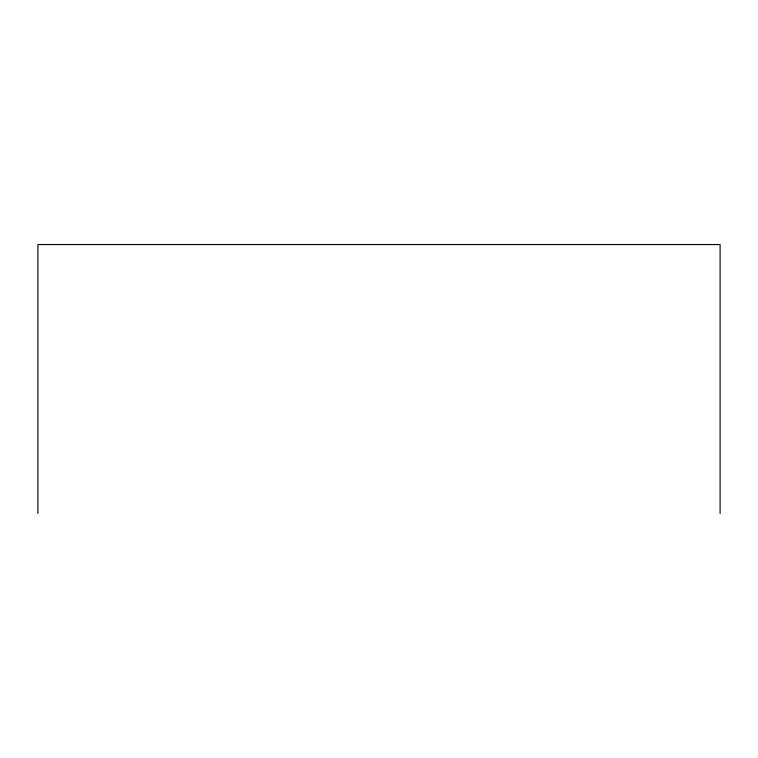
<?xml version="1.0" encoding="UTF-8"?>
<svg xmlns="http://www.w3.org/2000/svg" width="758" height="758" viewBox="0 0 758 758"><rect width="100%" height="100%" fill="white"/><g stroke="black" fill="none" stroke-linecap="round" stroke-linejoin="round"><path stroke-width="1.14" d="M720.1 513.45L720.1 244.55L37.9 244.55L37.9 513.45"/></g></svg>
